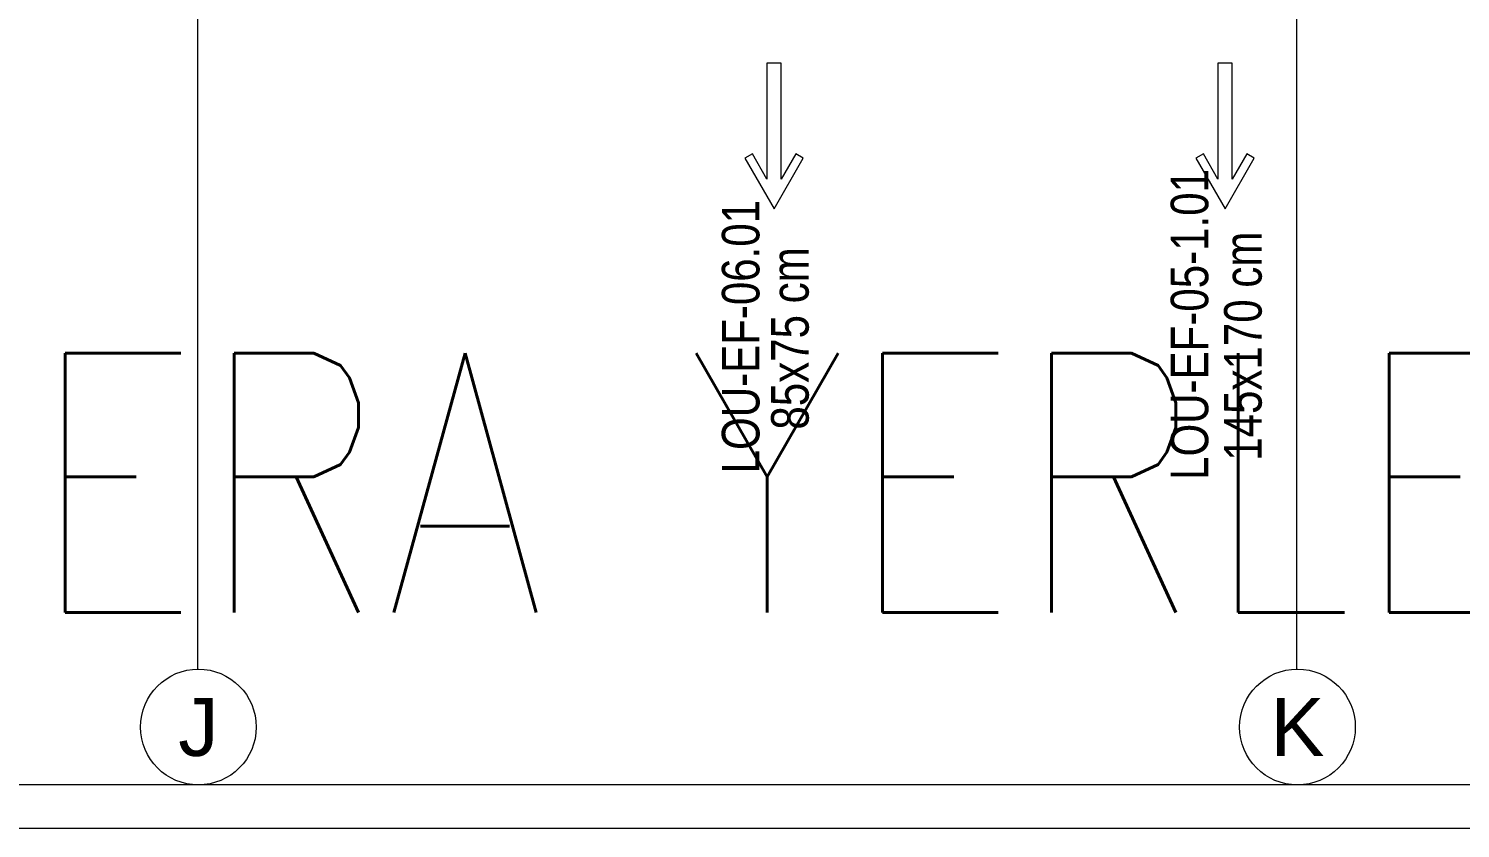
# Model space of a CAD drawing. Extents: x -1286 to 34975, y -230 to 6637.
# Drawn here: x 24577.4 to 25072.5, y 0 to 276.2 of the extents above; entities that cross this region are included whole.
import ezdxf
from ezdxf.enums import TextEntityAlignment as Align

# ---------------------------------------------------------------- set-up
doc = ezdxf.new("R2010")
doc.units = 0
doc.header["$LTSCALE"] = 20
doc.layers.get('0').update_dxf_attribs({"color": 9, "lineweight": 9})
for name, color, linetype, lineweight in [('06D', 9, 'Continuous', 9), ('24', 9, 'Continuous', 9), ('40A', 9, 'Continuous', 9), ('E-YAZI', 7, 'Continuous', 30)]:
    doc.layers.add(name, color=color, linetype=linetype, lineweight=lineweight)
doc.styles.add('Arial', font='arial.ttf', dxfattribs={"height": 2.5})
doc.styles.add('E-YAZI', font='txttw.shx')
doc.styles.add('Y200-ARIAL', font='arial.ttf', dxfattribs={"width": 0.8})

# ---------------------------------------------------------------- blocks, each defined once
blk = doc.blocks.new('0_aks')
at = {"linetype": 'Continuous'}
blk.add_circle((0, 0), 2, dxfattribs=at)
at = {"style": 'Arial'}
blk.add_attdef('AKS', text='', height=2, dxfattribs=at).set_placement((0, 0), align=Align.MIDDLE_CENTER)
blk = doc.blocks.new('p-aks_vw')
at = {"layer": '24', "ltscale": 2}
for points in [[(3240, 40), (3240, -257.5)], [(3620, 40), (3620, -257.5)]]:
    blk.add_lwpolyline(points, dxfattribs=at)
at = {"layer": '24', "xscale": 10, "yscale": 10, "zscale": 10}
for p, values in [((3240.29, -277.5), {'AKS': 'J'}), ((3620.29, -277.5), {'AKS': 'K'})]:
    blk.add_blockref('0_aks', p, dxfattribs=at).add_auto_attribs(values)
blk = doc.blocks.new('p-2.mekanik_cihaz')
at = {"ltscale": 10}
for points in [[(3446.82, -3619.56), (3441.82, -3628.22), (3441.82, -3588.22), (3436.82, -3588.22), (3436.82, -3628.22), (3431.82, -3619.56), (3429.22, -3621.06), (3439.32, -3638.55), (3449.41, -3621.06)], [(3602.76, -3619.56), (3597.76, -3628.22), (3597.76, -3588.22), (3592.76, -3588.22), (3592.76, -3628.22), (3587.76, -3619.56), (3585.17, -3621.06), (3595.26, -3638.55), (3605.36, -3621.06)]]:
    blk.add_lwpolyline(points, close=True, dxfattribs=at)
at = {"style": 'Y200-ARIAL', "width": 0.8}
for s, p in [('LOU-EF-05-1.01', (3589.46, -3732.13)), ('LOU-EF-06.01', (3434.27, -3729.88)), ('145x170 cm', (3607.92, -3725.52)), ('85x75 cm', (3451.3, -3714.77))]:
    blk.add_text(s, height=13, rotation=90, dxfattribs=at).set_placement(p)

msp = doc.modelspace()

# ---------------------------------------------------------------- linework, layer by layer
at = {"layer": '40A'}
for points in [[(27980, 0), (20985, 0), (20985, 4205), (27980, 4205)], [(21065, 4190), (27440.06, 4190), (27440.06, 15), (21065, 15)]]:
    msp.add_lwpolyline(points, close=True, dxfattribs=at)

# ---------------------------------------------------------------- block references
at = {"layer": '06D'}
msp.add_blockref('p-2.mekanik_cihaz', (21395.84, 3852.5), dxfattribs=at)
at = {"layer": '24'}
msp.add_blockref('p-aks_vw', (21395.84, 312.5), dxfattribs=at)

# ---------------------------------------------------------------- texts
at = {"layer": 'E-YAZI', "color": 4, "style": 'E-YAZI', "width": 0.8}
msp.add_text('2.MEKANIK KAT IP KAMERA YERLESIM', height=89.6, dxfattribs=at).set_placement((23478.01, 74.5))

doc.saveas('drawing.dxf')
